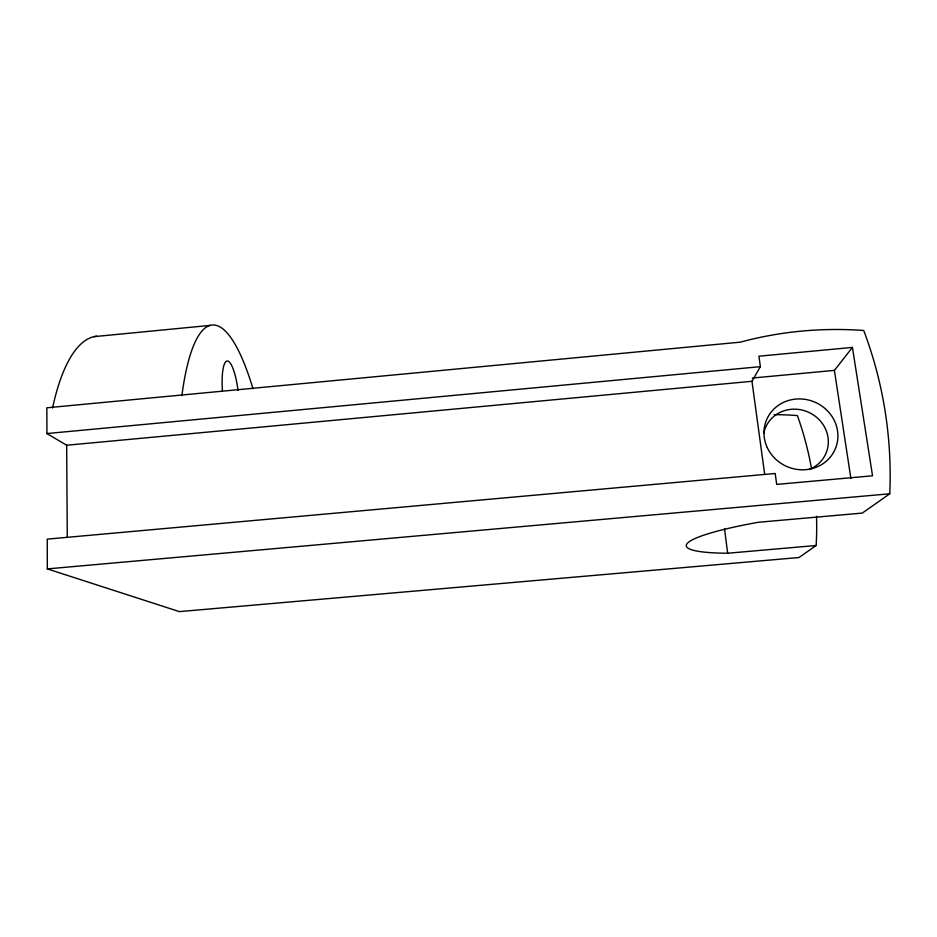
<?xml version="1.0" encoding="UTF-8"?>
<svg xmlns="http://www.w3.org/2000/svg" width="937" height="937" viewBox="0 0 937 937"><rect width="100%" height="100%" fill="white"/><g stroke="black" fill="none" stroke-linecap="round" stroke-linejoin="round"><path stroke-width="1.41" d="M764.627 473.911L751.966 381.3L760.364 366.66L758.911 356.201L852.424 347.404L872.546 475.797L776.703 484.406L775.18 473.49L47.237 539.126L47.318 568.9L179.377 611.615L799.015 557.515L816.15 545.486A337.87 333.525 -21.7 0 0 816.514 516.287M752.282 378.044L834.398 370.384L852.424 347.404M751.966 381.3L66.668 445.239L46.92 433.55L46.85 407.794L740.359 342.157A391.361 366.144 45.7 0 1 863.727 330.48A429.404 419.366 -19.7 0 1 889.763 493.787L862.298 513.078L758.314 522.284A132.386 16.843 -6.6 0 0 727.662 553.24L724.524 528.737M94.075 336.641L210.216 325.385M46.92 433.55L760.364 366.66M47.318 568.9L889.763 493.787M727.662 553.24L816.15 545.486M834.398 370.384L850.901 478.479M66.668 445.239L67.277 536.667M763.76 433.222A32.865 30.968 23.4 0 1 815.904 416.731A32.865 30.968 23.4 0 1 809.24 469.449M222.42 390.905A34.985 7.883 84.1 0 1 227.258 360.991A34.985 7.883 84.1 0 1 238.045 390.378M181.895 395.625A206.901 48.349 85.5 0 1 253.002 388.843M52.554 408.005A206.105 66.785 85.9 0 1 96.862 336.207M811.465 468.289A337.87 333.525 -21.7 0 0 797.387 415.571A301.901 285.656 48.4 0 0 774.091 414.681M767.333 447.734A37.293 35.091 23.1 0 0 831.096 456.096A37.293 35.091 23.1 0 0 804.344 399.244A37.293 35.091 23.1 0 0 767.333 447.734"/></g></svg>
